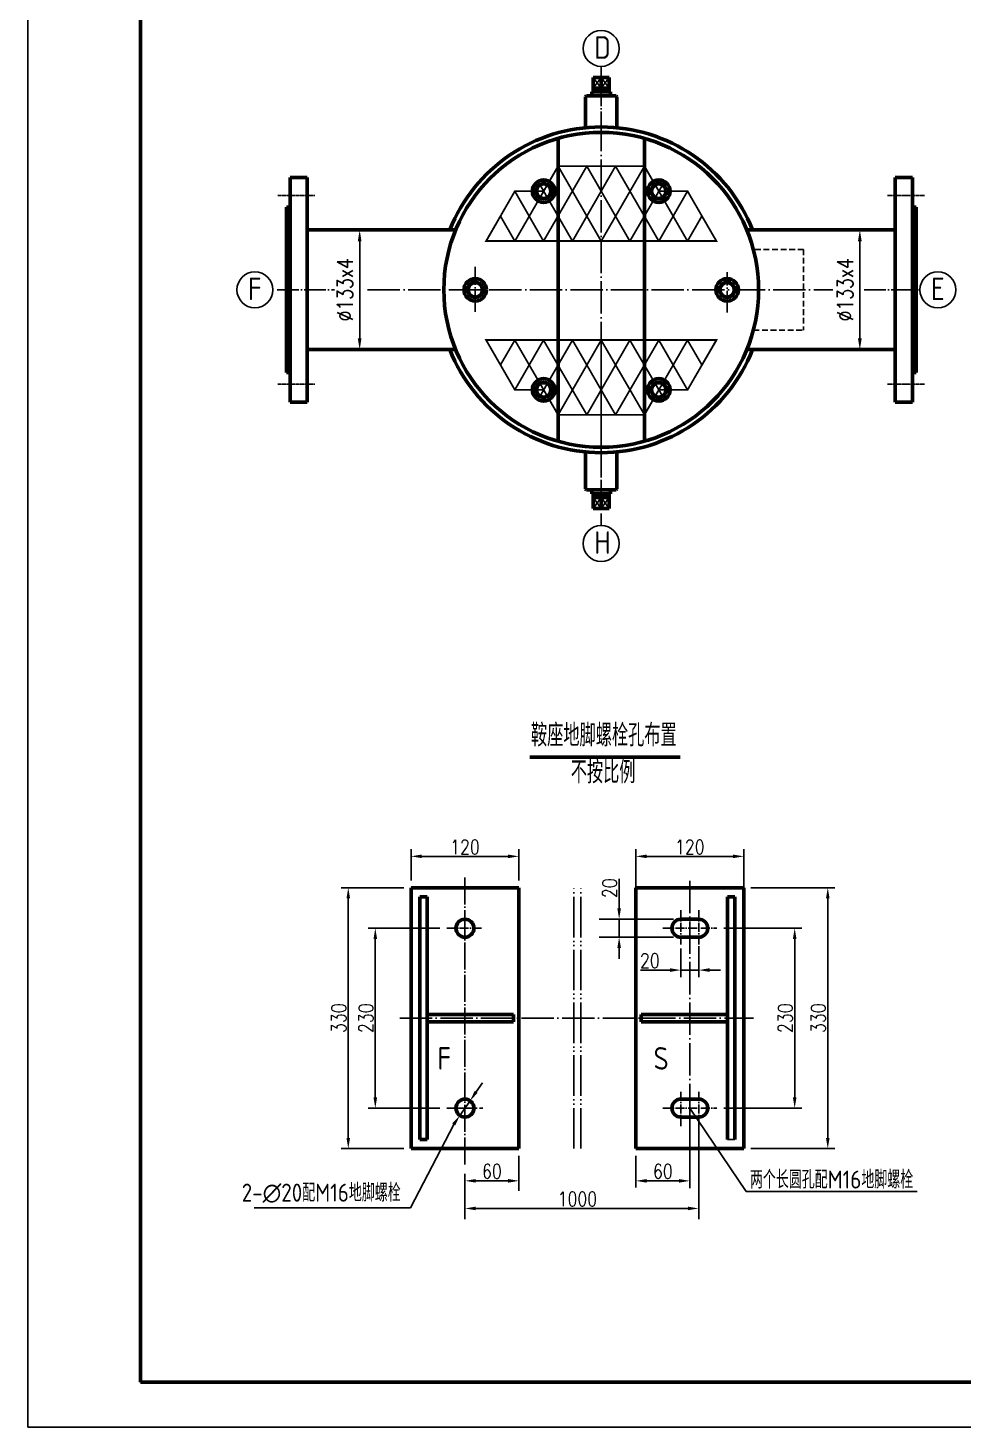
# Model space of a CAD drawing. Header units: millimetres. Extents: x -918 to 12145, y -17246 to 1103.
# Drawn here: x -918 to 121, y -1867 to -312 of the extents above; entities that cross this region are included whole.
import ezdxf
from ezdxf.enums import TextEntityAlignment as Align

# ---------------------------------------------------------------- set-up
doc = ezdxf.new("R2010")
doc.units = ezdxf.units.MM
for name, pattern in [('ACAD_ISO04W100', [30, 24, -3, 0, -3]), ('CENTER', [2, 1.25, -0.25, 0.25, -0.25]), ('DASHDOT-M', [36, 30, -3, 0, -3]), ('DASHDOT-S', [14, 10, -2, 0, -2]), ('DASHED2', [9.525, 6.35, -3.175]), ('DIVIDE-M', [39, 30, -3, 0, -3, 0, -3]), ('PHANTOM', [2.5, 1.25, -0.25, 0.25, -0.25, 0.25, -0.25])]:
    doc.linetypes.add(name, pattern=pattern)
for name, color, linetype in [('1轮廓实线层', 7, 'Continuous'), ('3中心线层', 1, 'CENTER'), ('7标注层', 4, 'Continuous'), ('9双点划线层', 6, 'PHANTOM'), ('中心线', 1, 'ACAD_ISO04W100'), ('标注', 4, 'Continuous'), ('细实线', 3, 'Continuous'), ('细虚线', 6, 'DASHED2')]:
    doc.layers.add(name, color=color, linetype=linetype)
doc.layers.add('中粗线', color=7, linetype='Continuous', lineweight=60)
doc.layers.add('粗实线', color=7, linetype='Continuous', lineweight=60)
doc.styles.get("Standard").update_dxf_attribs({"font": 'gbenor.shx', "width": 0.707, "bigfont": 'gbcbig.shx'})
doc.styles.add('TH_GBDIM', font='romans.shx', dxfattribs={"width": 0.8, "bigfont": 'gbcbig.shx'})
doc.dimstyles.new('TH_GBDIM', dxfattribs={"dimtxt": 3.5, "dimasz": 2.5, "dimexe": 2, "dimexo": 0, "dimgap": 1.5, "dimtad": 1, "dimdec": 1, "dimdsep": 46, "dimtxsty": 'TH_GBDIM', "dimcen": 2.5, "dimclrd": 130, "dimclre": 130, "dimclrt": 3, "dimadec": 0, "dimazin": 0, "dimtfac": 0.714286, "dimtdec": 1, "dimtmove": 0, "dimatfit": 3, "dimfxl": 0, "dimtzin": 0, "dimlwd": -1, "dimlwe": -1, "dimarcsym": 0})

# ---------------------------------------------------------------- blocks, each defined once
blk = doc.blocks.new('*D163')
at = {"layer": '7标注层', "color": 130}
for p, q in [((-530.7, -536.3), (-559.4, -536.3)), ((-549.4, -656.8), (-549.4, -548.8)), ((-530.7, -669.3), (-559.4, -669.3))]:
    blk.add_line(p, q, dxfattribs=at)
for points in [[(-551.5, -548.8), (-547.4, -548.8), (-549.4, -536.3)], [(-551.5, -656.8), (-547.4, -656.8), (-549.4, -669.3)]]:
    blk.add_solid(points, dxfattribs=at)
at = {"layer": '7标注层', "color": 3, "insert": (-565.7, -602.8), "char_height": 17.5, "attachment_point": 5, "rotation": 90, "style": 'TH_GBDIM'}
blk.add_mtext('%%c133x4', dxfattribs=at)
blk = doc.blocks.new('*D162')
at = {"layer": '7标注层', "color": 130}
for p, q in [((-30.9, -536.3), (16.7, -536.3)), ((6.7, -656.8), (6.7, -548.8)), ((-30.9, -669.3), (16.7, -669.3))]:
    blk.add_line(p, q, dxfattribs=at)
for points in [[(4.6, -548.8), (8.8, -548.8), (6.7, -536.3)], [(4.6, -656.8), (8.8, -656.8), (6.7, -669.3)]]:
    blk.add_solid(points, dxfattribs=at)
at = {"layer": '7标注层', "color": 3, "insert": (-9.6, -602.8), "char_height": 17.5, "attachment_point": 5, "rotation": 90, "style": 'TH_GBDIM'}
blk.add_mtext('%%c133x4', dxfattribs=at)

msp = doc.modelspace()

# ---------------------------------------------------------------- linework, layer by layer
at = {"layer": '1轮廓实线层'}
msp.add_line((-132.3365, -1547.2872), (-140.3365, -1547.2872), dxfattribs=at)
at = {"layer": '3中心线层'}
for p, q in [((-640.3353, -497.837), (-599.1017, -497.837)), ((78.6496, -497.837), (37.4161, -497.837)), ((-640.3353, -707.837), (-599.1017, -707.837)), ((78.6496, -707.837), (37.4161, -707.837))]:
    msp.add_line(p, q, dxfattribs=at)
at = {"layer": '3中心线层', "linetype": 'DASHDOT-M'}
for p, q in [((-432.3365, -1255.9869), (-432.3365, -1577.2872)), ((-452.3365, -1512.2872), (-412.3365, -1512.2872))]:
    msp.add_line(p, q, dxfattribs=at)
at = {"layer": '3中心线层', "linetype": 'DASHDOT-S'}
for p, q in [((-192.3365, -1292.2872), (-192.3365, -1332.2872)), ((-172.3365, -1292.2872), (-172.3365, -1332.2872)), ((-452.3365, -1312.2872), (-412.3365, -1312.2872)), ((-212.3365, -1312.2872), (-152.3365, -1312.2872)), ((-192.3365, -1532.2872), (-192.3365, -1492.2872)), ((-172.3365, -1532.2872), (-172.3365, -1492.2872)), ((-212.3365, -1512.2872), (-152.3365, -1512.2872))]:
    msp.add_line(p, q, dxfattribs=at)
at = {"layer": '7标注层', "linetype": 'Continuous'}
for p, q in [((-492.3365, -1259.2872), (-492.3365, -1224.4607)), ((-372.3365, -1259.2872), (-372.3365, -1224.4607)), ((-242.3365, -1267.2872), (-242.3365, -1224.4607)), ((-122.3365, -1267.2872), (-122.3365, -1224.4607)), ((-480.3365, -1232.4607), (-384.3365, -1232.4607)), ((-134.3365, -1232.4607), (-230.3365, -1232.4607)), ((-260.934, -1290.2872), (-260.934, -1257.4205)), ((-500.3365, -1267.2872), (-570.0759, -1267.2872)), ((-114.3365, -1267.2872), (-20.9177, -1267.2872)), ((-562.0759, -1279.2872), (-562.0759, -1545.2872)), ((-28.9177, -1279.2872), (-28.9177, -1545.2872)), ((-200.3365, -1302.2872), (-282.9944, -1302.2872)), ((-260.934, -1322.2872), (-260.934, -1302.2872)), ((-460.3365, -1312.2872), (-540.0218, -1312.2872)), ((-144.3365, -1312.2872), (-57.6999, -1312.2872)), ((-532.0218, -1324.2872), (-532.0218, -1500.2872)), ((-200.3365, -1322.2872), (-282.9944, -1322.2872)), ((-260.934, -1334.2872), (-260.934, -1346.2872)), ((-192.3365, -1334.7845), (-192.3365, -1366.8237)), ((-172.3365, -1332.2872), (-172.3365, -1366.8237)), ((-65.6999, -1324.2872), (-65.6999, -1500.2872)), ((-204.3365, -1358.8237), (-237.2032, -1358.8237)), ((-172.3365, -1358.8237), (-192.3365, -1358.8237)), ((-160.3365, -1358.8237), (-148.3365, -1358.8237)), ((-419.8393, -1494.1814), (-413.0227, -1484.3055)), ((-426.656, -1504.0573), (-438.017, -1520.5171)), ((-460.3365, -1512.2872), (-540.0218, -1512.2872)), ((-182.3365, -1512.2872), (-119.7133, -1604.8059)), ((-182.3365, -1512.2872), (-182.3365, -1601.0561)), ((-144.3365, -1512.2872), (-57.6999, -1512.2872)), ((-493.0319, -1622.9825), (-444.8337, -1530.393)), ((-172.3365, -1532.2872), (-172.3365, -1635.5343)), ((-500.3365, -1557.2872), (-570.0759, -1557.2872)), ((-372.3365, -1565.2872), (-372.3365, -1604.3052)), ((-242.3365, -1565.2872), (-242.3365, -1600.4107)), ((-114.3365, -1557.2872), (-20.9177, -1557.2872)), ((-432.3365, -1585.2872), (-432.3365, -1635.5343)), ((-432.3365, -1585.2872), (-432.3365, -1630.7457)), ((-420.3365, -1593.0724), (-384.3365, -1593.0724)), ((-194.3365, -1593.0724), (-230.3365, -1593.0724)), ((-119.7133, -1604.8059), (70.6102, -1604.8059)), ((-493.0319, -1622.9825), (-666.7873, -1622.9825)), ((-420.3365, -1623.7562), (-184.3365, -1623.7562))]:
    msp.add_line(p, q, dxfattribs=at)
for points in [[(-480.3365, -1230.4607), (-480.3365, -1234.4607), (-492.3365, -1232.4607)], [(-384.3365, -1230.4607), (-384.3365, -1234.4607), (-372.3365, -1232.4607)], [(-230.3365, -1230.4607), (-230.3365, -1234.4607), (-242.3365, -1232.4607)], [(-134.3365, -1230.4607), (-134.3365, -1234.4607), (-122.3365, -1232.4607)], [(-564.0759, -1279.2872), (-560.0759, -1279.2872), (-562.0759, -1267.2872)], [(-30.9177, -1279.2872), (-26.9177, -1279.2872), (-28.9177, -1267.2872)], [(-262.934, -1290.2872), (-258.934, -1290.2872), (-260.934, -1302.2872)], [(-534.0218, -1324.2872), (-530.0218, -1324.2872), (-532.0218, -1312.2872)], [(-67.6999, -1324.2872), (-63.6999, -1324.2872), (-65.6999, -1312.2872)], [(-262.934, -1334.2872), (-258.934, -1334.2872), (-260.934, -1322.2872)], [(-204.3365, -1356.8237), (-204.3365, -1360.8237), (-192.3365, -1358.8237)], [(-160.3365, -1356.8237), (-160.3365, -1360.8237), (-172.3365, -1358.8237)], [(-534.0218, -1500.2872), (-530.0218, -1500.2872), (-532.0218, -1512.2872)], [(-421.4853, -1493.0453), (-418.1933, -1495.3175), (-426.656, -1504.0573)], [(-67.6999, -1500.2872), (-63.6999, -1500.2872), (-65.6999, -1512.2872)], [(-446.4796, -1529.2569), (-443.1877, -1531.5291), (-438.017, -1520.5171)], [(-564.0759, -1545.2872), (-560.0759, -1545.2872), (-562.0759, -1557.2872)], [(-30.9177, -1545.2872), (-26.9177, -1545.2872), (-28.9177, -1557.2872)], [(-420.3365, -1591.0724), (-420.3365, -1595.0724), (-432.3365, -1593.0724)], [(-384.3365, -1591.0724), (-384.3365, -1595.0724), (-372.3365, -1593.0724)], [(-230.3365, -1591.0724), (-230.3365, -1595.0724), (-242.3365, -1593.0724)], [(-194.3365, -1591.0724), (-194.3365, -1595.0724), (-182.3365, -1593.0724)], [(-420.3365, -1621.7562), (-420.3365, -1625.7562), (-432.3365, -1623.7562)], [(-184.3365, -1621.7562), (-184.3365, -1625.7562), (-172.3365, -1623.7562)]]:
    msp.add_solid(points, dxfattribs=at)
at = {"layer": '9双点划线层', "linetype": 'DIVIDE-M', "ltscale": 1.5}
for p, q in [((-311.3365, -1557.2872), (-311.3365, -1267.2872)), ((-303.3365, -1557.2872), (-303.3365, -1267.2872))]:
    msp.add_line(p, q, dxfattribs=at)
at = {"layer": '中心线'}
for p, q in [((-280.8428, -428.7142), (-280.8428, -354.5213)), ((-408.8428, -548.6043), (-152.8428, -548.6043)), ((-420.8428, -627.4471), (-420.8428, -577.3375)), ((-140.8428, -628.0952), (-140.8428, -583.125)), ((-641.0734, -602.837), (-577.4365, -602.837)), ((11.6043, -602.837), (73.5177, -602.837)), ((-280.8428, -643.7374), (-280.8428, -809.6883)), ((-280.8428, -783.837), (-280.8428, -827.8922))]:
    msp.add_line(p, q, dxfattribs=at)
at = {"layer": '中心线', "ltscale": 1.5}
for p, q in [((-280.8428, -809.6883), (-280.8428, -403.9422)), ((-540.62, -602.837), (-23.3323, -602.837)), ((-182.3365, -1259.6352), (-182.3365, -1577.5382)), ((-504.7134, -1412.2872), (-111.4865, -1412.2872))]:
    msp.add_line(p, q, dxfattribs=at)
at = {"layer": '中粗线'}
for p, q in [((-289.8428, -382.8459), (-289.8428, -366.8459)), ((-289.8428, -366.8459), (-271.8428, -366.8459)), ((-280.8428, -366.8459), (-280.8428, -378.8459)), ((-271.8428, -382.8459), (-271.8428, -366.8459)), ((-297.3428, -387.4033), (-298.3428, -388.4033)), ((-298.3428, -388.4033), (-298.3428, -422.685)), ((-297.3428, -387.4033), (-270.4108, -387.4033)), ((-291.3428, -387.4033), (-291.3428, -382.8459)), ((-291.3428, -382.8459), (-270.3428, -382.8459)), ((-289.8428, -378.8459), (-271.8428, -378.8459)), ((-270.4108, -387.4033), (-264.3428, -387.4033)), ((-270.3428, -382.8459), (-270.3428, -387.4033)), ((-264.3428, -387.4033), (-263.3428, -388.4033)), ((-263.3428, -388.4033), (-263.3428, -422.685)), ((-328.8428, -452.9659), (-328.8428, -435.2093)), ((-232.8428, -771.1255), (-232.8428, -435.2093)), ((-328.8428, -771.1255), (-328.8428, -452.9659)), ((-626.8428, -602.837), (-626.8428, -477.837)), ((-626.8428, -477.837), (-607.8428, -477.837)), ((-607.8428, -477.837), (-607.8428, -602.837)), ((46.1572, -477.837), (46.1572, -602.837)), ((65.1572, -477.837), (46.1572, -477.837)), ((65.1572, -602.837), (65.1572, -477.837)), ((-630.8428, -602.837), (-630.8428, -510.837)), ((-630.8428, -510.837), (-626.8428, -510.837)), ((69.1572, -510.837), (65.1572, -510.837)), ((69.1572, -602.837), (69.1572, -510.837)), ((-442.7155, -536.337), (-607.8428, -536.337)), ((-118.9702, -536.337), (46.1572, -536.337)), ((-630.8428, -602.837), (-630.8428, -694.837)), ((-626.8428, -602.837), (-626.8428, -727.837)), ((-607.8428, -727.837), (-607.8428, -602.837)), ((46.1572, -727.837), (46.1572, -602.837)), ((65.1572, -602.837), (65.1572, -727.837)), ((69.1572, -602.837), (69.1572, -694.837)), ((-442.7155, -669.337), (-607.8428, -669.337)), ((-118.9702, -669.337), (46.1572, -669.337)), ((-630.8428, -694.837), (-626.8428, -694.837)), ((69.1572, -694.837), (65.1572, -694.837)), ((-626.8428, -727.837), (-607.8428, -727.837)), ((65.1572, -727.837), (46.1572, -727.837)), ((-232.8428, -769.1857), (-232.8428, -752.8359)), ((-298.3428, -824.1479), (-298.3428, -782.989)), ((-263.3428, -824.1479), (-263.3428, -782.989)), ((-297.3428, -825.1479), (-298.3428, -824.1479)), ((-297.3428, -825.1479), (-270.4108, -825.1479)), ((-291.3428, -825.1479), (-291.3428, -829.7053)), ((-291.3428, -829.7053), (-270.3428, -829.7053)), ((-289.8428, -829.7053), (-289.8428, -845.7053)), ((-289.8428, -833.7053), (-271.8428, -833.7053)), ((-280.8428, -833.7053), (-280.8428, -845.7053)), ((-271.8428, -829.7053), (-271.8428, -845.7053)), ((-270.4108, -825.1479), (-264.3428, -825.1479)), ((-270.3428, -829.7053), (-270.3428, -825.1479)), ((-264.3428, -825.1479), (-263.3428, -824.1479)), ((-289.8428, -845.7053), (-271.8428, -845.7053)), ((-360.2238, -1122.2995), (-193.2265, -1122.2995)), ((-492.3365, -1267.2872), (-492.3365, -1557.2872)), ((-372.3365, -1267.2872), (-492.3365, -1267.2872)), ((-372.3365, -1557.2872), (-372.3365, -1267.2872)), ((-242.3365, -1267.2872), (-122.3365, -1267.2872)), ((-242.3365, -1557.2872), (-242.3365, -1267.2872)), ((-122.3365, -1267.2872), (-122.3365, -1557.2872)), ((-482.3365, -1277.2872), (-482.3365, -1547.2872)), ((-474.3365, -1277.2872), (-482.3365, -1277.2872)), ((-474.3365, -1547.2872), (-474.3365, -1277.2872)), ((-140.3365, -1547.2872), (-140.3365, -1277.2872)), ((-140.3365, -1277.2872), (-132.3365, -1277.2872)), ((-132.3365, -1277.2872), (-132.3365, -1547.2872)), ((-172.3365, -1302.2872), (-192.3365, -1302.2872)), ((-192.3365, -1322.2872), (-172.3365, -1322.2872)), ((-474.3365, -1408.2872), (-378.3365, -1408.2872)), ((-378.3365, -1408.2872), (-378.3365, -1416.2872)), ((-140.3365, -1408.2872), (-236.3365, -1408.2872)), ((-236.3365, -1408.2872), (-236.3365, -1416.2872)), ((-378.3365, -1416.2872), (-474.3365, -1416.2872)), ((-236.3365, -1416.2872), (-140.3365, -1416.2872)), ((-172.3365, -1502.2872), (-192.3365, -1502.2872)), ((-192.3365, -1522.2872), (-172.3365, -1522.2872)), ((-482.3365, -1547.2872), (-474.3365, -1547.2872)), ((-492.3365, -1557.2872), (-372.3365, -1557.2872)), ((-122.3365, -1557.2872), (-242.3365, -1557.2872))]:
    msp.add_line(p, q, dxfattribs=at)
at = {"layer": '中粗线', "const_width": 2}
for points in [[(-408.8428, -548.6043), (-376.8428, -493.1787), (-344.8428, -493.1787), (-328.8428, -465.4659), (-232.8428, -465.4659), (-216.8428, -493.1787), (-184.8428, -493.1787), (-152.8428, -548.6043), (-408.8428, -548.6043)], [(-408.8428, -658.6043), (-152.8428, -658.6043), (-184.8428, -714.0299), (-216.8428, -714.0299), (-232.8428, -741.7427), (-328.8428, -741.7427), (-344.8428, -714.0299), (-376.8428, -714.0299), (-408.8428, -658.6043)]]:
    msp.add_lwpolyline(points, dxfattribs=at)
at = {"layer": '中粗线'}
for centre, radius in [((-280.8428, -602.837), 175), ((-344.8428, -493.1787), 12.5), ((-216.8428, -493.1787), 12.5), ((-344.8428, -493.1787), 8.5), ((-344.8428, -493.1787), 8), ((-216.8428, -493.1787), 8.5), ((-216.8428, -493.1787), 8.5), ((-216.8428, -493.1787), 8), ((-420.8428, -602.837), 12.5), ((-140.8428, -602.837), 12.5), ((-420.8428, -602.837), 8.5), ((-420.8428, -602.837), 8), ((-140.8428, -602.837), 8.5), ((-140.8428, -602.837), 8), ((-344.8428, -714.0299), 12.5), ((-344.8428, -714.0299), 8.5), ((-344.8428, -714.0299), 8), ((-216.8428, -714.0299), 12.5), ((-216.8428, -714.0299), 8.5), ((-216.8428, -714.0299), 8), ((-432.3365, -1312.2872), 10), ((-432.3365, -1512.2872), 10)]:
    msp.add_circle(centre, radius, dxfattribs=at)
for centre, radius, start, end in [((-280.8428, -602.837), 181, 90, 158.4444381), ((-280.8428, -602.837), 181, 21.5555619, 90), ((-280.8428, -602.837), 181, 201.5555619, 338.4444381), ((-192.3365, -1312.2872), 10, 90, 270), ((-172.3365, -1312.2872), 10, 270, 90), ((-192.3365, -1512.2872), 10, 90, 270), ((-172.3365, -1512.2872), 10, 270, 90)]:
    msp.add_arc(centre, radius, start, end, dxfattribs=at)
at = {"layer": '标注'}
msp.add_line((-280.8428, -851.5206), (-280.8428, -864.6787), dxfattribs=at)
at = {"layer": '粗实线'}
for p, q in [((-793.2207, 1053.3303), (-793.2207, -1816.6697)), ((-793.2207, -1816.6697), (3236.7793, -1816.6697))]:
    msp.add_line(p, q, dxfattribs=at)
at = {"layer": '细实线'}
for p, q in [((-918.2207, 1103.3303), (-918.2207, -1866.6697)), ((-280.8428, -366.8459), (-289.8428, -378.8459)), ((-289.8428, -366.8459), (-280.8428, -378.8459)), ((-271.8428, -366.8459), (-280.8428, -378.8459)), ((-271.8428, -378.8459), (-280.8428, -366.8459)), ((-376.8428, -548.6043), (-328.8428, -465.4659)), ((-344.8428, -548.6043), (-296.8428, -465.4659)), ((-280.8428, -548.6043), (-328.8428, -465.4659)), ((-328.8428, -465.4659), (-232.8428, -465.4659)), ((-312.8428, -548.6043), (-264.8428, -465.4659)), ((-248.8428, -548.6043), (-296.8428, -465.4659)), ((-280.8428, -548.6043), (-232.8428, -465.4659)), ((-216.8428, -548.6043), (-264.8428, -465.4659)), ((-184.8428, -548.6043), (-232.8428, -465.4659)), ((-408.8428, -548.6043), (-376.8428, -493.1787)), ((-344.8428, -548.6043), (-376.8428, -493.1787)), ((-376.8428, -493.1787), (-344.8428, -493.1787)), ((-312.8428, -548.6043), (-350.5062, -483.3695)), ((-248.8428, -548.6043), (-210.5928, -482.3533)), ((-216.8428, -548.6043), (-184.8428, -493.1787)), ((-216.8428, -493.1787), (-184.8428, -493.1787)), ((-152.8428, -548.6043), (-184.8428, -493.1787)), ((-376.8428, -548.6043), (-392.8428, -520.8915)), ((-184.8428, -548.6043), (-168.8428, -520.8915)), ((-408.8428, -548.6043), (-152.8428, -548.6043)), ((-408.8428, -658.6043), (-152.8428, -658.6043)), ((-408.8428, -658.6043), (-376.8428, -714.0299)), ((-376.8428, -658.6043), (-392.8428, -686.3171)), ((-376.8428, -658.6043), (-328.8428, -741.7427)), ((-344.8428, -658.6043), (-376.8428, -714.0299)), ((-312.8428, -658.6043), (-350.5062, -723.8391)), ((-344.8428, -658.6043), (-296.8428, -741.7427)), ((-280.8428, -658.6043), (-328.8428, -741.7427)), ((-312.8428, -658.691), (-264.8428, -741.8294)), ((-248.8428, -658.6043), (-296.8428, -741.7427)), ((-280.8428, -658.6043), (-232.8428, -741.7427)), ((-216.8428, -658.6043), (-264.8679, -741.7861)), ((-248.8428, -658.6043), (-210.5928, -724.8552)), ((-184.8428, -658.6043), (-232.8428, -741.7427)), ((-216.8428, -658.6043), (-184.8428, -714.0299)), ((-184.8428, -658.6043), (-168.8428, -686.3171)), ((-152.8428, -658.6043), (-184.8428, -714.0299)), ((-376.8428, -714.0299), (-344.8428, -714.0299)), ((-216.8428, -714.0299), (-184.8428, -714.0299)), ((-328.8428, -741.7427), (-232.8428, -741.7427)), ((-280.8428, -845.7053), (-289.8428, -833.7053)), ((-289.8428, -845.7053), (-280.8428, -833.7053)), ((-271.8428, -845.7053), (-280.8428, -833.7053)), ((-271.8428, -833.7053), (-280.8428, -845.7053)), ((-918.2207, -1866.6697), (3286.7793, -1866.6697))]:
    msp.add_line(p, q, dxfattribs=at)
for centre in [(-280.8428, -334.5213), (-665.8731, -602.837), (93.5177, -602.837), (-280.8428, -884.6787)]:
    msp.add_circle(centre, 20, dxfattribs=at)
at = {"layer": '细虚线'}
for p, q in [((-55.8428, -557.837), (-111.526, -557.837)), ((-55.8428, -557.837), (-55.8428, -647.837)), ((-111.526, -647.837), (-55.8428, -647.837))]:
    msp.add_line(p, q, dxfattribs=at)

# ---------------------------------------------------------------- texts
at = {"layer": '7标注层', "linetype": 'Continuous', "char_height": 16, "attachment_point": 5, "style": 'TH_GBDIM'}
for s, insert in [('\\A1;120', (-432.3365, -1221.9607)), ('120', (-182.3365, -1221.9607)), ('\\A1;20', (-226.7698, -1348.3237)), ('\\A1;60', (-402.3365, -1582.5724)), ('\\A1;60', (-212.3365, -1582.5724)), ('1000', (-307.3365, -1613.2562))]:
    msp.add_mtext(s, dxfattribs=dict(at, insert=insert))
at = {"layer": '7标注层', "linetype": 'Continuous', "char_height": 16, "attachment_point": 5, "rotation": 90, "style": 'TH_GBDIM'}
for s, insert in [('\\A1;20', (-271.434, -1267.8539)), ('330', (-572.5759, -1412.2872)), ('230', (-542.5218, -1412.2872)), ('230', (-76.1999, -1412.2872)), ('330', (-39.4177, -1412.2872))]:
    msp.add_mtext(s, dxfattribs=dict(at, insert=insert))
at = {"layer": '标注'}
for s, height, p in [('D', 25, (-288.6376, -346.0222)), ('F', 25, (-673.6679, -614.3379)), ('E', 25, (85.723, -614.3379)), ('H', 25, (-288.6376, -896.1796)), ('F', 25, (-462.996, -1469.4564)), ('S', 25, (-222.6361, -1469.4559)), ('两个长圆孔配M16地脚螺栓', 20, (-115.4803, -1601.6277)), ('2-∅20配M16地脚螺栓', 20, (-680.5388, -1616.1939))]:
    msp.add_text(s, height=height, dxfattribs=at).set_placement(p)
for s, p in [('鞍座地脚螺栓孔布置', (-277.9347, -1110.2995)), ('不按比例', (-278.7319, -1151.3401))]:
    msp.add_text(s, height=25, dxfattribs=at).set_placement(p, align=Align.CENTER)

# ---------------------------------------------------------------- dimensions: what is measured, and where the dimension line sits
at = {"layer": '7标注层'}
for base, p1, p2, picture, middle in [((-549.447, -536.337), (-530.7377, -669.337), (-530.7377, -536.337), '*D163', (-549.447, -602.837)), ((6.671, -536.337), (-30.948, -669.337), (-30.948, -536.337), '*D162', (6.671, -602.837))]:
    dim = msp.add_linear_dim(base=base, p1=p1, p2=p2, angle=90, text='%%c133x4', dimstyle='TH_GBDIM', override={"dimscale": 5}, dxfattribs=at)
    dim.commit()
    dim.dimension.update_dxf_attribs({"geometry": picture, "text_midpoint": middle, "dimtype": 160})

doc.saveas('drawing.dxf')
